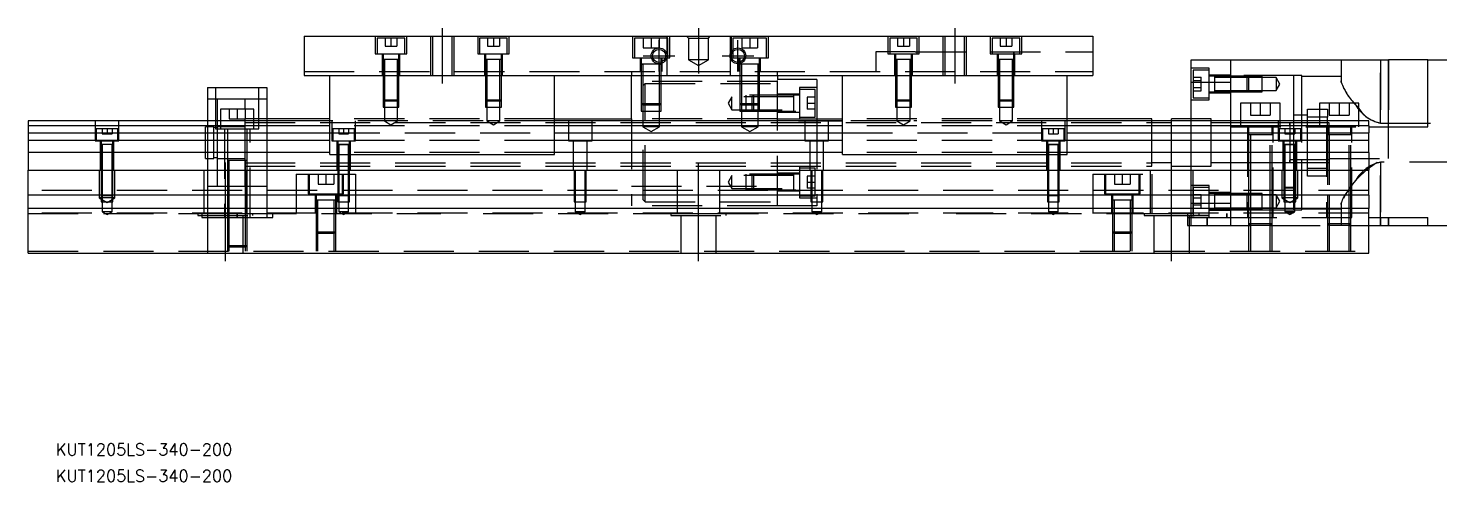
# Model space of a CAD drawing. Extents: x -10 to 547, y -279 to 102.
# Drawn here: x 0 to 358, y -279.3 to -164.3 of the extents above; entities that cross this region are included whole.
import ezdxf

# ---------------------------------------------------------------- set-up
doc = ezdxf.new("R2010")
doc.units = 0
doc.linetypes.add('CENTER', pattern=[50.8, 31.75, -6.35, 6.35, -6.35])
doc.linetypes.add('DASHED', pattern=[19.05, 12.7, -6.35])
doc.layers.get('0').update_dxf_attribs({"linetype": 'CONTINUOUS'})
doc.layers.add('CENTER', color=1, linetype='CENTER')
doc.styles.get("Standard").update_dxf_attribs({"font": 'txt.shx', "height": 3, "bigfont": 'bigfont.shx'})

# ---------------------------------------------------------------- blocks, each defined once
blk = doc.blocks.new('*U2')
at = {"color": 7, "linetype": 'CONTINUOUS'}
blk.add_text('KUT1205LS-340-200', height=3, dxfattribs=at).set_placement((7, -279.27))
blk = doc.blocks.new('*U3')
at = {"color": 7, "linetype": 'CONTINUOUS'}
blk.add_text('KUT1205LS-340-200', height=3, dxfattribs=at).set_placement((7, -272.58))

msp = doc.modelspace()

# ---------------------------------------------------------------- linework, layer by layer
at = {"color": 7, "linetype": 'CONTINUOUS'}
for p, q in [((70, -166.31), (70, -176.31)), ((70, -166.31), (270, -166.31)), ((270, -166.31), (270, -176.31)), ((185.5, -173.41), (180.5, -173.41)), ((295, -172.31), (305, -172.31)), ((295, -177.98), (295, -172.31)), ((305, -172.31), (345, -172.31)), ((305, -187.81), (305, -172.31)), ((345, -189.31), (345, -172.31)), ((355, -172.31), (345, -172.31)), ((355, -189.31), (355, -172.31)), ((355, -172.31), (373, -172.31)), ((70, -176.31), (270, -176.31)), ((76.5, -196.31), (76.5, -176.31)), ((133.5, -196.31), (133.5, -176.31)), ((153, -187.31), (153, -176.31)), ((190, -176.31), (190, -177.31)), ((200, -177.31), (190, -177.31)), ((200, -177.31), (200, -187.31)), ((206.5, -196.31), (206.5, -176.31)), ((263.5, -196.31), (263.5, -176.31)), ((295, -187.81), (295, -177.98)), ((295, -177.98), (305, -177.98)), ((45.5, -179.31), (45.5, -187.81)), ((45.5, -179.31), (60.5, -179.31)), ((60.5, -179.31), (60.5, -187.81)), ((317.5, -183.31), (307.5, -183.31)), ((307.5, -183.31), (307.5, -187.81)), ((317.5, -187.81), (317.5, -183.31)), ((337.5, -183.31), (327.5, -183.31)), ((327.5, -183.31), (327.5, -187.81)), ((337.5, -187.81), (337.5, -183.31)), ((0, -187.81), (0, -189.06)), ((76.5, -187.81), (0, -187.81)), ((76.5, -189.06), (0, -189.06)), ((0, -189.06), (0, -190.84)), ((76.5, -187.31), (60.5, -187.31)), ((133.5, -187.31), (153, -187.31)), ((206.5, -187.81), (133.5, -187.81)), ((206.5, -189.06), (133.5, -189.06)), ((190, -187.31), (206.5, -187.31)), ((285, -187.31), (263.5, -187.31)), ((340, -187.81), (263.5, -187.81)), ((340, -189.06), (263.5, -189.06)), ((285, -187.81), (285, -187.31)), ((290, -187.81), (290, -187.31)), ((295, -187.31), (290, -187.31)), ((321, -189.06), (320, -189.06)), ((324.5, -189.06), (321, -189.06)), ((327.5, -189.06), (324.5, -189.06)), ((329.5, -189.06), (327.5, -189.06)), ((330, -189.06), (329.5, -189.06)), ((340, -189.06), (340, -187.81)), ((340, -189.06), (340, -190.84)), ((340, -189.31), (355, -189.31)), ((0, -190.84), (76.5, -190.84)), ((0, -190.84), (0, -192.73)), ((0, -192.73), (0, -195.79)), ((76.5, -192.73), (0, -192.73)), ((133.5, -190.84), (206.5, -190.84)), ((206.5, -192.73), (133.5, -192.73)), ((263.5, -190.84), (340, -190.84)), ((340, -192.73), (263.5, -192.73)), ((340, -192.73), (340, -190.84)), ((340, -195.79), (340, -192.73)), ((0, -195.79), (0, -200.31)), ((76.5, -195.79), (0, -195.79)), ((76.5, -196.31), (133.5, -196.31)), ((206.5, -195.79), (133.5, -195.79)), ((206.5, -196.31), (263.5, -196.31)), ((340, -195.79), (263.5, -195.79)), ((340, -195.79), (340, -200.31)), ((0, -200.31), (340, -200.31)), ((0, -206.61), (0, -200.31)), ((340, -206.61), (340, -200.31)), ((340, -206.61), (0, -206.61)), ((0, -210.01), (0, -206.61)), ((340, -206.61), (340, -210.01)), ((0, -221.31), (0, -210.01)), ((340, -210.01), (0, -210.01)), ((340, -221.31), (340, -210.01)), ((340, -212.31), (355, -212.31)), ((340, -214.31), (345, -214.31)), ((345, -214.31), (345, -212.31)), ((345, -214.31), (355, -214.31)), ((355, -214.31), (355, -212.31)), ((355, -214.31), (373, -214.31)), ((0, -221.31), (340, -221.31))]:
    msp.add_line(p, q, dxfattribs=at)
at = {"color": 3, "linetype": 'DASHED'}
for p, q in [((88, -166.31), (88, -170.81)), ((95.5, -166.81), (88.5, -166.81)), ((88.5, -166.81), (88.5, -170.81)), ((90.5, -166.81), (90.5, -168.81)), ((92, -166.81), (92, -168.81)), ((93.5, -166.81), (93.5, -168.81)), ((95.5, -170.81), (95.5, -166.81)), ((96, -170.81), (96, -166.31)), ((102, -166.31), (102, -176.31)), ((102.5, -166.31), (102.5, -176.31)), ((107.5, -176.31), (107.5, -166.31)), ((108, -176.31), (108, -166.31)), ((114, -166.31), (114, -170.81)), ((121.5, -166.81), (114.5, -166.81)), ((114.5, -166.81), (114.5, -170.81)), ((116.5, -166.81), (116.5, -168.81)), ((118, -166.81), (118, -168.81)), ((119.5, -166.81), (119.5, -168.81)), ((121.5, -170.81), (121.5, -166.81)), ((122, -170.81), (122, -166.31)), ((153.25, -166.31), (153.25, -171.81)), ((162.25, -166.81), (153.75, -166.81)), ((153.75, -166.81), (153.75, -171.81)), ((156, -166.81), (156, -169.31)), ((158, -166.81), (158, -169.31)), ((160, -166.81), (160, -169.31)), ((162, -166.31), (162, -176.31)), ((162.25, -171.81), (162.25, -166.81)), ((162.75, -171.81), (162.75, -166.31)), ((167.5, -166.81), (167, -166.31)), ((167.5, -166.81), (167.5, -172.31)), ((167.5, -166.81), (172.5, -166.81)), ((172.5, -166.81), (173, -166.31)), ((172.5, -172.31), (172.5, -166.81)), ((178, -166.31), (178, -176.31)), ((178.25, -166.31), (178.25, -171.81)), ((187.25, -166.81), (178.75, -166.81)), ((178.75, -166.81), (178.75, -169.75)), ((181, -166.81), (181, -169.31)), ((183, -166.81), (183, -169.31)), ((185, -166.81), (185, -169.31)), ((187.25, -171.81), (187.25, -166.81)), ((187.75, -171.81), (187.75, -166.31)), ((218, -166.31), (218, -170.81)), ((225.5, -166.81), (218.5, -166.81)), ((218.5, -166.81), (218.5, -170.81)), ((220.5, -166.81), (220.5, -168.81)), ((222, -166.81), (222, -168.81)), ((223.5, -166.81), (223.5, -168.81)), ((225.5, -170.81), (225.5, -166.81)), ((226, -170.81), (226, -166.31)), ((232, -166.31), (232, -176.31)), ((232.5, -166.31), (232.5, -176.31)), ((237.5, -176.31), (237.5, -166.31)), ((238, -176.31), (238, -166.31)), ((244, -166.31), (244, -170.81)), ((251.5, -166.81), (244.5, -166.81)), ((244.5, -166.81), (244.5, -170.81)), ((246.5, -166.81), (246.5, -168.81)), ((248, -166.81), (248, -168.81)), ((249.5, -166.81), (249.5, -168.81)), ((251.5, -170.81), (251.5, -166.81)), ((252, -170.81), (252, -166.31)), ((88, -170.81), (96, -170.81)), ((89.75, -170.81), (89.75, -176.31)), ((90, -170.81), (90, -172.21)), ((90.5, -168.81), (92, -168.81)), ((92, -168.81), (93.5, -168.81)), ((94, -172.21), (94, -170.81)), ((94.25, -176.31), (94.25, -170.81)), ((114, -170.81), (122, -170.81)), ((115.75, -170.81), (115.75, -176.31)), ((116, -170.81), (116, -172.21)), ((116.5, -168.81), (118, -168.81)), ((118, -168.81), (119.5, -168.81)), ((120, -172.21), (120, -170.81)), ((120.25, -176.31), (120.25, -170.81)), ((153.25, -171.81), (162.75, -171.81)), ((155.25, -171.81), (155.25, -175.31)), ((155.5, -171.81), (155.5, -173.41)), ((156, -169.31), (158, -169.31)), ((158, -169.31), (160, -169.31)), ((160.5, -172.88), (160.5, -171.81)), ((160.75, -175.31), (160.75, -171.81)), ((178.25, -171.81), (187.75, -171.81)), ((178.75, -169.75), (178.75, -170.23)), ((178.75, -170.23), (178.75, -171.81)), ((180.25, -171.81), (180.25, -175.31)), ((180.5, -171.81), (180.5, -172.88)), ((181, -169.31), (183, -169.31)), ((183, -169.31), (185, -169.31)), ((185.5, -173.41), (185.5, -171.81)), ((185.75, -175.31), (185.75, -171.81)), ((225, -170.31), (215, -170.31)), ((215, -170.31), (215, -175.31)), ((218, -170.81), (226, -170.81)), ((219.75, -170.81), (219.75, -176.31)), ((220, -170.81), (220, -172.21)), ((220.5, -168.81), (222, -168.81)), ((222, -168.81), (223.5, -168.81)), ((224, -172.21), (224, -170.81)), ((224.25, -176.31), (224.25, -170.81)), ((225, -170.31), (270, -170.31)), ((244, -170.81), (252, -170.81)), ((245.75, -170.81), (245.75, -176.31)), ((246, -170.81), (246, -172.21)), ((246.5, -168.81), (248, -168.81)), ((248, -168.81), (249.5, -168.81)), ((250, -170.81), (250, -170.31)), ((250, -170.31), (250, -170.81)), ((250, -172.21), (250, -170.81)), ((250.25, -176.31), (250.25, -170.81)), ((70, -175.31), (270, -175.31)), ((94, -172.21), (90, -172.21)), ((94, -172.21), (90, -172.21)), ((90, -172.21), (90.22, -172.21)), ((90.22, -172.21), (90, -172.21)), ((90, -172.21), (90, -172.22)), ((90, -172.21), (90, -172.21)), ((90, -172.21), (90, -176.31)), ((93.78, -172.21), (90.22, -172.21)), ((90.35, -172.21), (90.35, -176.31)), ((93.65, -176.31), (93.65, -172.21)), ((93.78, -172.21), (94, -172.21)), ((94, -172.21), (93.78, -172.21)), ((94, -172.22), (94, -172.21)), ((94, -176.31), (94, -172.21)), ((94, -172.21), (94, -172.21)), ((120, -172.21), (116, -172.21)), ((120, -172.21), (116, -172.21)), ((120, -172.21), (116, -172.21)), ((116.22, -172.21), (116, -172.21)), ((116, -172.21), (116, -172.22)), ((116, -172.21), (116, -172.21)), ((116, -172.21), (116, -176.31)), ((119.78, -172.21), (116.22, -172.21)), ((116.35, -172.21), (116.35, -176.31)), ((119.65, -176.31), (119.65, -172.21)), ((120, -172.21), (119.78, -172.21)), ((120, -172.22), (120, -172.21)), ((120, -176.31), (120, -172.21)), ((120, -172.21), (120, -172.21)), ((153, -175.31), (153, -176.31)), ((160.5, -173.41), (155.5, -173.41)), ((160.5, -173.41), (155.5, -173.41)), ((155.5, -173.41), (155.76, -173.41)), ((155.76, -173.41), (155.5, -173.41)), ((155.5, -173.41), (155.5, -173.42)), ((155.5, -173.41), (155.5, -173.41)), ((155.5, -173.41), (155.5, -175.31)), ((155.5, -175.31), (155.5, -183.41)), ((155.5, -175.31), (155.5, -183.41)), ((160.01, -173.41), (155.76, -173.41)), ((155.9, -173.41), (155.9, -175.31)), ((155.9, -175.31), (155.9, -183.81)), ((160.24, -173.41), (160.01, -173.41)), ((160.1, -175.31), (160.1, -173.41)), ((160.1, -183.81), (160.1, -175.31)), ((160.24, -173.41), (160.5, -173.41)), ((160.5, -173.41), (160.24, -173.41)), ((160.5, -173.25), (160.5, -172.88)), ((160.5, -173.41), (160.5, -173.25)), ((160.5, -173.42), (160.5, -173.41)), ((160.5, -175.31), (160.5, -173.41)), ((160.5, -173.41), (160.5, -173.41)), ((160.5, -183.41), (160.5, -175.31)), ((160.5, -183.41), (160.5, -175.31)), ((172.5, -172.31), (167.5, -172.31)), ((167.5, -172.31), (170, -173.75)), ((170, -173.75), (172.5, -172.31)), ((180.5, -172.88), (180.5, -173.25)), ((180.5, -173.25), (180.5, -173.41)), ((180.76, -173.41), (180.5, -173.41)), ((180.5, -173.41), (180.5, -173.42)), ((180.5, -173.41), (180.5, -173.41)), ((180.5, -173.41), (180.5, -175.31)), ((180.5, -175.31), (180.5, -183.41)), ((180.5, -175.31), (180.5, -183.41)), ((185.24, -173.41), (180.76, -173.41)), ((180.9, -173.41), (180.9, -175.31)), ((180.9, -175.31), (180.9, -183.81)), ((185.1, -175.31), (185.1, -173.41)), ((185.1, -176.31), (185.1, -175.31)), ((185.5, -173.41), (185.24, -173.41)), ((185.5, -173.42), (185.5, -173.41)), ((185.5, -175.31), (185.5, -173.41)), ((185.5, -173.41), (185.5, -173.41)), ((185.5, -176.31), (185.5, -175.31)), ((185.5, -176.31), (185.5, -175.31)), ((190, -176.31), (190, -175.31)), ((224, -172.21), (220, -172.21)), ((224, -172.21), (220, -172.21)), ((220.22, -172.21), (220, -172.21)), ((220, -172.21), (220, -172.22)), ((220, -172.21), (220, -172.21)), ((220, -172.21), (220, -176.31)), ((223.78, -172.21), (220.22, -172.21)), ((220.35, -172.21), (220.35, -176.31)), ((223.65, -176.31), (223.65, -172.21)), ((224, -172.21), (223.78, -172.21)), ((224, -172.22), (224, -172.21)), ((224, -176.31), (224, -172.21)), ((224, -172.21), (224, -172.21)), ((250, -172.21), (246, -172.21)), ((250, -172.21), (246, -172.21)), ((250, -172.21), (246, -172.21)), ((250, -172.21), (246, -172.21)), ((246.22, -172.21), (246, -172.21)), ((246, -172.21), (246, -172.21)), ((246, -172.21), (246, -176.31)), ((246, -172.21), (246, -172.22)), ((249.78, -172.21), (246.22, -172.21)), ((246.35, -172.21), (246.35, -176.31)), ((249.65, -176.31), (249.65, -172.21)), ((250, -172.21), (249.78, -172.21)), ((250, -176.31), (250, -172.21)), ((250, -172.21), (250, -172.21)), ((250, -172.22), (250, -172.21)), ((299.5, -174.46), (295, -174.46)), ((295.5, -174.96), (295.5, -178.46)), ((299.5, -174.96), (295.5, -174.96)), ((299.5, -182.46), (299.5, -174.46)), ((333, -172.31), (333, -177.67)), ((343, -188.35), (343, -172.31)), ((343, -172.31), (343, -188.35)), ((345, -172.31), (345, -189.31)), ((90, -176.31), (90, -182.46)), ((90, -176.31), (90, -182.46)), ((90.35, -176.31), (90.35, -182.81)), ((93.65, -182.81), (93.65, -176.31)), ((94, -182.46), (94, -176.31)), ((94, -182.46), (94, -176.31)), ((116, -176.31), (116, -182.46)), ((116, -176.31), (116, -182.46)), ((116.35, -176.31), (116.35, -182.81)), ((119.65, -182.81), (119.65, -176.31)), ((120, -182.46), (120, -176.31)), ((120, -182.46), (120, -176.31)), ((190, -177.81), (153, -177.81)), ((156.5, -178.31), (156, -178.81)), ((156, -207.81), (156, -178.81)), ((156.5, -206.61), (156.5, -178.31)), ((156.5, -178.31), (190, -178.31)), ((185.1, -183.81), (185.1, -176.31)), ((185.5, -183.41), (185.5, -176.31)), ((185.5, -183.41), (185.5, -176.31)), ((190, -209.31), (190, -177.31)), ((220, -176.31), (220, -182.46)), ((220, -176.31), (220, -182.46)), ((220.35, -176.31), (220.35, -182.81)), ((223.65, -182.81), (223.65, -176.31)), ((224, -182.46), (224, -176.31)), ((224, -182.46), (224, -176.31)), ((246, -176.31), (246, -182.46)), ((246, -176.31), (246, -182.46)), ((246.35, -176.31), (246.35, -182.81)), ((249.65, -182.81), (249.65, -176.31)), ((250, -182.46), (250, -176.31)), ((250, -182.46), (250, -176.31)), ((295.5, -176.73), (297.5, -176.73)), ((295.5, -177.59), (297.5, -177.59)), ((295.5, -178.46), (295.5, -181.96)), ((297.5, -177.59), (297.5, -176.73)), ((297.5, -179.33), (297.5, -177.59)), ((305, -176.21), (299.5, -176.21)), ((300.9, -176.46), (299.5, -176.46)), ((300.9, -176.46), (300.9, -180.46)), ((305, -176.46), (300.9, -176.46)), ((305, -176.81), (300.9, -176.81)), ((321, -176.31), (305, -176.31)), ((309.15, -176.46), (305, -176.46)), ((309.15, -176.46), (305, -176.46)), ((309.5, -176.81), (305, -176.81)), ((309.15, -178.46), (309.15, -176.46)), ((313, -176.46), (309.15, -176.46)), ((309.5, -176.81), (309.15, -176.46)), ((309.15, -180.46), (309.15, -178.46)), ((309.5, -176.81), (309.5, -178.46)), ((313, -176.81), (309.5, -176.81)), ((309.5, -178.46), (309.5, -180.11)), ((313, -180.46), (313, -176.46)), ((316.5, -176.81), (313, -176.81)), ((316.5, -176.81), (316.5, -178.46)), ((317.45, -178.46), (316.5, -176.81)), ((316.5, -178.46), (316.5, -180.11)), ((316.5, -180.11), (317.45, -178.46)), ((321, -187.81), (321, -176.31)), ((323, -176.31), (321, -176.31)), ((323, -187.81), (323, -176.31)), ((333, -176.56), (323, -176.56)), ((333, -177.67), (333.04, -178.02)), ((333.03, -177.97), (333, -177.67)), ((48, -182.31), (45.5, -182.31)), ((47.5, -179.31), (47.5, -189.81)), ((48, -187.81), (48, -182.31)), ((55, -182.31), (48, -182.31)), ((55, -184.81), (55, -182.31)), ((60.5, -182.31), (55, -182.31)), ((58.5, -189.81), (58.5, -179.31)), ((90, -182.46), (94, -182.46)), ((90, -182.46), (90, -184.31)), ((90, -182.46), (90.35, -182.81)), ((93.65, -182.81), (94, -182.46)), ((94, -184.31), (94, -182.46)), ((116, -182.46), (120, -182.46)), ((116, -182.46), (116, -184.31)), ((116, -182.46), (116.35, -182.81)), ((119.65, -182.81), (120, -182.46)), ((120, -184.31), (120, -182.46)), ((178.5, -181.66), (177.55, -183.31)), ((178.5, -184.96), (178.5, -181.66)), ((194.2, -181.66), (178.5, -181.66)), ((182, -181.31), (182, -185.31)), ((195.6, -181.31), (182, -181.31)), ((183.95, -181.31), (183.6, -181.66)), ((183.6, -184.96), (183.6, -181.66)), ((183.95, -181.31), (183.95, -185.31)), ((195.6, -181.06), (190, -181.06)), ((194.2, -181.31), (194.19, -181.31)), ((194.2, -185.31), (194.2, -181.31)), ((194.2, -181.53), (194.2, -181.31)), ((194.21, -181.31), (194.2, -181.31)), ((194.2, -183.31), (194.2, -181.31)), ((194.2, -185.31), (194.2, -181.31)), ((194.2, -181.66), (194.2, -181.53)), ((194.2, -183.17), (194.2, -181.66)), ((195.6, -179.31), (195.6, -187.31)), ((200, -179.31), (195.6, -179.31)), ((196.65, -179.81), (195.6, -179.81)), ((197, -179.81), (196.65, -179.81)), ((199.6, -179.81), (197, -179.81)), ((197.6, -181.81), (197.6, -184.81)), ((199.6, -181.81), (197.6, -181.81)), ((199.6, -186.81), (199.6, -179.81)), ((220, -182.46), (224, -182.46)), ((220, -182.46), (220, -184.31)), ((220, -182.46), (220.35, -182.81)), ((223.65, -182.81), (224, -182.46)), ((224, -184.31), (224, -182.46)), ((246, -182.46), (250, -182.46)), ((246, -182.46), (246, -184.31)), ((246, -182.46), (246.35, -182.81)), ((249.65, -182.81), (250, -182.46)), ((250, -184.31), (250, -182.46)), ((295, -182.46), (299.5, -182.46)), ((295.5, -179.33), (297.5, -179.33)), ((295.5, -180.19), (297.5, -180.19)), ((295.5, -181.96), (299.5, -181.96)), ((297.5, -180.19), (297.5, -179.33)), ((299.5, -180.46), (300.9, -180.46)), ((299.5, -180.71), (305, -180.71)), ((300.89, -180.46), (300.9, -180.46)), ((300.9, -180.11), (305, -180.11)), ((300.9, -180.46), (305, -180.46)), ((300.9, -180.46), (300.9, -180.46)), ((305, -180.11), (309.5, -180.11)), ((305, -180.46), (309.15, -180.46)), ((305, -180.46), (309.15, -180.46)), ((309.15, -180.46), (309.5, -180.11)), ((309.15, -180.46), (313, -180.46)), ((309.5, -180.11), (313, -180.11)), ((313, -180.11), (316.5, -180.11)), ((57.25, -184.81), (48.75, -184.81)), ((48.75, -184.81), (48.75, -187.81)), ((51, -184.81), (51, -187.31)), ((53, -184.81), (53, -187.31)), ((55, -184.81), (55, -187.31)), ((57.25, -187.81), (57.25, -184.81)), ((90, -184.31), (94, -184.31)), ((93.65, -182.81), (90.35, -182.81)), ((90.35, -182.81), (90.35, -184.31)), ((90.35, -184.31), (90.35, -187.81)), ((93.65, -184.31), (93.65, -182.81)), ((93.65, -187.81), (93.65, -184.31)), ((116, -184.31), (120, -184.31)), ((119.65, -182.81), (116.35, -182.81)), ((116.35, -182.81), (116.35, -184.31)), ((116.35, -184.31), (116.35, -187.81)), ((119.65, -184.31), (119.65, -182.81)), ((119.65, -187.81), (119.65, -184.31)), ((155.5, -183.41), (160.5, -183.41)), ((155.5, -183.41), (155.5, -185.31)), ((155.5, -183.41), (155.9, -183.81)), ((155.5, -185.31), (160.5, -185.31)), ((160.1, -183.81), (155.9, -183.81)), ((155.9, -183.81), (155.9, -185.31)), ((155.9, -185.31), (155.9, -189.31)), ((160.1, -183.81), (160.5, -183.41)), ((160.1, -185.31), (160.1, -183.81)), ((160.1, -189.31), (160.1, -185.31)), ((160.5, -185.31), (160.5, -183.41)), ((177.55, -183.31), (178.5, -184.96)), ((178.5, -184.96), (194.2, -184.96)), ((180.5, -183.41), (185.5, -183.41)), ((180.5, -183.41), (180.5, -185.31)), ((180.5, -183.41), (180.9, -183.81)), ((180.5, -185.31), (185.5, -185.31)), ((185.1, -183.81), (180.9, -183.81)), ((180.9, -183.81), (180.9, -185.31)), ((180.9, -185.31), (180.9, -189.31)), ((182, -185.31), (195.6, -185.31)), ((183.6, -184.96), (183.95, -185.31)), ((185.1, -183.81), (185.5, -183.41)), ((185.1, -185.31), (185.1, -183.81)), ((185.1, -189.31), (185.1, -185.31)), ((185.5, -185.31), (185.5, -183.41)), ((190, -185.56), (195.6, -185.56)), ((194.2, -185.09), (194.2, -183.45)), ((197.6, -183.31), (199.6, -183.31)), ((199.6, -184.81), (197.6, -184.81)), ((220, -184.31), (224, -184.31)), ((223.65, -182.81), (220.35, -182.81)), ((220.35, -182.81), (220.35, -184.31)), ((220.35, -184.31), (220.35, -187.81)), ((223.65, -184.31), (223.65, -182.81)), ((223.65, -187.81), (223.65, -184.31)), ((246, -184.31), (250, -184.31)), ((249.65, -182.81), (246.35, -182.81)), ((246.35, -182.81), (246.35, -184.31)), ((246.35, -184.31), (246.35, -187.81)), ((249.65, -184.31), (249.65, -182.81)), ((249.65, -187.81), (249.65, -184.31)), ((310, -183.31), (310, -186.31)), ((312.5, -183.31), (312.5, -186.31)), ((315, -183.31), (315, -186.31)), ((324.5, -184.81), (327.5, -184.81)), ((324.5, -186.81), (324.5, -184.81)), ((327.5, -184.81), (329.5, -184.81)), ((329.5, -184.81), (329.5, -186.81)), ((330, -183.31), (330, -186.31)), ((332.5, -183.31), (332.5, -186.31)), ((335, -183.31), (335, -186.31)), ((336.31, -183.31), (337.5, -184.67)), ((17, -187.81), (17, -192.81)), ((23, -192.81), (23, -187.81)), ((45, -193.31), (45, -189.31)), ((45.5, -189.31), (45, -189.31)), ((45.5, -187.81), (45.5, -200.31)), ((47.1, -189.31), (45.5, -189.31)), ((47.1, -193.31), (47.1, -189.31)), ((48, -189.51), (47.1, -189.51)), ((48, -193.31), (48, -187.81)), ((48.75, -189.31), (48, -189.31)), ((48.75, -187.81), (48.75, -189.81)), ((55, -189.31), (48.75, -189.31)), ((51, -187.31), (53, -187.31)), ((53, -187.31), (55, -187.31)), ((55, -187.81), (55, -187.31)), ((57.25, -187.31), (55, -187.31)), ((55, -189.81), (55, -187.81)), ((55, -188.19), (285, -188.19)), ((60.5, -187.31), (57.25, -187.31)), ((57.25, -189.81), (57.25, -187.81)), ((60.5, -187.81), (60.5, -200.31)), ((133.5, -187.31), (76.5, -187.31)), ((115.35, -187.81), (76.5, -187.81)), ((133.5, -189.06), (76.5, -189.06)), ((77, -187.81), (77, -192.81)), ((83, -192.81), (83, -187.81)), ((93.65, -187.81), (90.35, -187.81)), ((90.35, -187.81), (92, -188.76)), ((92, -188.76), (93.65, -187.81)), ((119.65, -187.81), (116.35, -187.81)), ((116.35, -187.81), (118, -188.76)), ((118, -188.76), (119.65, -187.81)), ((133.5, -187.81), (118.65, -187.81)), ((137, -187.81), (137, -192.81)), ((143, -192.81), (143, -187.81)), ((190, -187.31), (153, -187.31)), ((153, -187.31), (153, -209.31)), ((160.1, -189.31), (155.9, -189.31)), ((155.9, -189.31), (158, -190.52)), ((158, -190.52), (160.1, -189.31)), ((185.1, -189.31), (180.9, -189.31)), ((180.9, -189.31), (183, -190.52)), ((183, -190.52), (185.1, -189.31)), ((195.35, -187.81), (206.5, -187.81)), ((195.6, -186.81), (199.6, -186.81)), ((195.6, -187.31), (200, -187.31)), ((197, -187.81), (197, -192.81)), ((200, -187.31), (200, -209.31)), ((221.35, -187.81), (200, -187.81)), ((203, -192.81), (203, -187.81)), ((263.5, -187.31), (206.5, -187.31)), ((263.5, -189.06), (206.5, -189.06)), ((223.65, -187.81), (220.35, -187.81)), ((220.35, -187.81), (222, -188.76)), ((222, -188.76), (223.65, -187.81)), ((263.5, -187.81), (224.65, -187.81)), ((249.65, -187.81), (246.35, -187.81)), ((246.35, -187.81), (248, -188.76)), ((248, -188.76), (249.65, -187.81)), ((257, -187.81), (257, -192.81)), ((263, -192.81), (263, -187.81)), ((285, -193.31), (285, -187.81)), ((290, -188.31), (285, -188.31)), ((290, -193.31), (290, -187.81)), ((300, -187.31), (295, -187.31)), ((295, -200.31), (295, -187.81)), ((300, -187.81), (300, -187.31)), ((300, -193.31), (300, -187.81)), ((305, -188.31), (300, -188.31)), ((305, -189.31), (305, -187.81)), ((307.5, -188.31), (305, -188.31)), ((305, -200.31), (305, -189.31)), ((305, -189.31), (340, -189.31)), ((307.5, -187.81), (307.5, -189.31)), ((317.5, -188.31), (307.5, -188.31)), ((309.25, -189.31), (309.25, -212.31)), ((309.5, -189.31), (309.5, -191.31)), ((310, -186.31), (312.5, -186.31)), ((312.5, -186.31), (315, -186.31)), ((315.5, -191.31), (315.5, -189.31)), ((315.75, -212.31), (315.75, -189.31)), ((317, -187.81), (317, -192.81)), ((317.5, -189.31), (317.5, -187.81)), ((320, -188.31), (317.5, -188.31)), ((320, -188.31), (320, -189.06)), ((320, -188.31), (320, -188.87)), ((320, -188.87), (320, -188.31)), ((320, -188.31), (320, -188.31)), ((321, -188.31), (320, -188.31)), ((320, -188.31), (320, -188.31)), ((320, -188.87), (320, -189.31)), ((320, -189.06), (320, -189.31)), ((320, -189.31), (320, -189.71)), ((324.5, -186.31), (321, -186.31)), ((321, -189.31), (321, -187.81)), ((324.5, -188.31), (321, -188.31)), ((321, -189.81), (321, -189.31)), ((323, -192.81), (323, -187.81)), ((327.5, -186.81), (324.5, -186.81)), ((324.5, -187.81), (324.5, -186.81)), ((324.5, -189.31), (324.5, -187.81)), ((327.5, -188.31), (324.5, -188.31)), ((324.5, -199.81), (324.5, -189.31)), ((329.5, -186.81), (327.5, -186.81)), ((327.5, -187.81), (327.5, -189.31)), ((329.5, -188.31), (327.5, -188.31)), ((329.25, -189.31), (329.25, -212.31)), ((329.5, -187.81), (329.5, -186.81)), ((329.5, -189.31), (329.5, -187.81)), ((330, -188.31), (329.5, -188.31)), ((329.5, -189.31), (329.5, -191.31)), ((330, -186.31), (332.5, -186.31)), ((330, -189.31), (330, -188.31)), ((330, -191.31), (330, -189.31)), ((332.5, -186.31), (335, -186.31)), ((335.5, -191.31), (335.5, -189.31)), ((335.75, -212.31), (335.75, -189.31)), ((337.5, -189.31), (337.5, -187.81)), ((343, -188.35), (363, -188.35)), ((345, -193.31), (345, -189.31)), ((17, -192.81), (23, -192.81)), ((22.75, -189.81), (17.25, -189.81)), ((17.25, -189.81), (17.25, -192.81)), ((18.25, -192.81), (18.25, -200.31)), ((18.5, -192.81), (18.5, -193.81)), ((18.75, -189.81), (18.75, -191.11)), ((18.75, -191.11), (20, -191.11)), ((20, -189.81), (20, -191.11)), ((20, -191.11), (21.25, -191.11)), ((21.25, -189.81), (21.25, -191.11)), ((21.5, -193.81), (21.5, -192.81)), ((21.75, -200.31), (21.75, -192.81)), ((22.75, -192.81), (22.75, -189.81)), ((45, -197.31), (45, -193.31)), ((47.1, -197.31), (47.1, -193.31)), ((47.5, -189.81), (58.5, -189.81)), ((48, -200.31), (48, -193.31)), ((49.75, -189.81), (49.75, -212.31)), ((50.5, -189.81), (50.5, -197.81)), ((55, -193.31), (55, -189.81)), ((55, -197.81), (55, -193.31)), ((55.5, -197.81), (55.5, -189.81)), ((56.25, -212.31), (56.25, -189.81)), ((76.5, -190.84), (133.5, -190.84)), ((133.5, -192.73), (76.5, -192.73)), ((77, -192.81), (83, -192.81)), ((82.75, -189.81), (77.25, -189.81)), ((77.25, -189.81), (77.25, -192.81)), ((78.25, -192.81), (78.25, -200.31)), ((78.5, -192.81), (78.5, -193.81)), ((78.75, -189.81), (78.75, -191.11)), ((78.75, -191.11), (80, -191.11)), ((80, -189.81), (80, -191.11)), ((80, -191.11), (81.25, -191.11)), ((81.25, -189.81), (81.25, -191.11)), ((81.5, -193.81), (81.5, -192.81)), ((81.75, -200.31), (81.75, -192.81)), ((82.75, -192.81), (82.75, -189.81)), ((137, -192.81), (143, -192.81)), ((138.25, -192.81), (138.25, -200.31)), ((141.75, -200.31), (141.75, -192.81)), ((197, -192.81), (203, -192.81)), ((198.25, -192.81), (198.25, -200.31)), ((201.75, -200.31), (201.75, -192.81)), ((206.5, -190.84), (263.5, -190.84)), ((263.5, -192.73), (206.5, -192.73)), ((257, -192.81), (263, -192.81)), ((262.75, -189.81), (257.25, -189.81)), ((257.25, -189.81), (257.25, -192.81)), ((258.25, -192.81), (258.25, -200.31)), ((258.5, -192.81), (258.5, -193.81)), ((258.75, -189.81), (258.75, -191.11)), ((258.75, -191.11), (260, -191.11)), ((260, -189.81), (260, -191.11)), ((260, -191.11), (261.25, -191.11)), ((261.25, -189.81), (261.25, -191.11)), ((261.5, -193.81), (261.5, -192.81)), ((261.75, -200.31), (261.75, -192.81)), ((262.75, -192.81), (262.75, -189.81)), ((285, -199.31), (285, -193.31)), ((290, -199.31), (290, -193.31)), ((300, -199.31), (300, -193.31)), ((309.85, -191.31), (309.5, -191.31)), ((309.5, -191.31), (309.5, -191.32)), ((309.5, -191.31), (309.5, -191.31)), ((309.5, -191.31), (309.5, -200.31)), ((315.15, -191.31), (309.85, -191.31)), ((310, -191.31), (310, -200.31)), ((315, -206.61), (315, -191.31)), ((315.5, -191.31), (315.15, -191.31)), ((315.5, -191.32), (315.5, -191.31)), ((315.5, -206.61), (315.5, -191.31)), ((315.5, -191.31), (315.5, -191.31)), ((317, -192.81), (323, -192.81)), ((322.75, -189.81), (317.25, -189.81)), ((317.25, -189.81), (317.25, -192.81)), ((318.25, -192.81), (318.25, -200.31)), ((318.5, -192.81), (318.5, -193.81)), ((318.75, -189.81), (318.75, -191.11)), ((318.75, -191.11), (320, -191.11)), ((320, -189.81), (320, -191.11)), ((320, -191.11), (321.25, -191.11)), ((320, -191.21), (320, -192.81)), ((320, -192.81), (320, -193.51)), ((321, -192.81), (321, -189.81)), ((321, -193.31), (321, -192.81)), ((321, -204.81), (321, -193.31)), ((321.25, -189.81), (321.25, -191.11)), ((321.5, -193.81), (321.5, -192.81)), ((321.75, -200.31), (321.75, -192.81)), ((322.75, -192.81), (322.75, -189.81)), ((323, -193.31), (323, -192.81)), ((323, -210.31), (323, -193.31)), ((329.85, -191.31), (329.5, -191.31)), ((329.5, -191.31), (329.5, -191.32)), ((329.5, -191.31), (329.5, -191.31)), ((329.5, -191.31), (329.5, -206.61)), ((335.15, -191.31), (329.85, -191.31)), ((330, -191.31), (330, -206.61)), ((335, -206.61), (335, -191.31)), ((335.5, -191.31), (335.15, -191.31)), ((335.5, -191.32), (335.5, -191.31)), ((335.5, -206.61), (335.5, -191.31)), ((335.5, -191.31), (335.5, -191.31)), ((345, -197.31), (345, -193.31)), ((20, -193.81), (18.5, -193.81)), ((20, -193.81), (18.5, -193.81)), ((18.62, -193.81), (18.5, -193.81)), ((18.62, -193.81), (18.5, -193.81)), ((18.5, -193.81), (18.5, -193.81)), ((18.5, -193.81), (18.5, -200.31)), ((18.5, -193.81), (18.5, -193.82)), ((20, -193.81), (18.62, -193.81)), ((20, -193.81), (18.62, -193.81)), ((18.75, -193.81), (18.75, -200.31)), ((21.5, -193.81), (20, -193.81)), ((21.5, -193.81), (20, -193.81)), ((21.38, -193.81), (20, -193.81)), ((21.38, -193.81), (20, -193.81)), ((21.25, -200.31), (21.25, -193.81)), ((21.5, -193.81), (21.38, -193.81)), ((21.5, -193.81), (21.38, -193.81)), ((21.5, -200.31), (21.5, -193.81)), ((21.5, -193.81), (21.5, -193.81)), ((21.5, -193.82), (21.5, -193.81)), ((133.5, -195.79), (76.5, -195.79)), ((81.5, -193.81), (78.5, -193.81)), ((80, -193.81), (78.5, -193.81)), ((81.5, -193.81), (78.5, -193.81)), ((80, -193.81), (78.5, -193.81)), ((78.5, -193.81), (78.62, -193.81)), ((78.62, -193.81), (78.5, -193.81)), ((78.5, -193.81), (78.62, -193.81)), ((78.62, -193.81), (78.5, -193.81)), ((78.5, -193.81), (78.5, -193.81)), ((78.5, -193.81), (78.5, -200.31)), ((78.5, -193.81), (78.5, -193.82)), ((78.62, -193.81), (81.38, -193.81)), ((80, -193.81), (78.62, -193.81)), ((78.62, -193.81), (81.38, -193.81)), ((80, -193.81), (78.62, -193.81)), ((78.75, -193.81), (78.75, -200.31)), ((81.5, -193.81), (80, -193.81)), ((81.5, -193.81), (80, -193.81)), ((81.38, -193.81), (80, -193.81)), ((81.38, -193.81), (80, -193.81)), ((81.25, -200.31), (81.25, -193.81)), ((81.38, -193.81), (81.5, -193.81)), ((81.5, -193.81), (81.38, -193.81)), ((81.38, -193.81), (81.5, -193.81)), ((81.5, -193.81), (81.38, -193.81)), ((81.5, -200.31), (81.5, -193.81)), ((81.5, -193.81), (81.5, -193.81)), ((81.5, -193.82), (81.5, -193.81)), ((263.5, -195.79), (206.5, -195.79)), ((260, -193.81), (258.5, -193.81)), ((261.5, -193.81), (258.5, -193.81)), ((260, -193.81), (258.5, -193.81)), ((258.62, -193.81), (258.5, -193.81)), ((258.5, -193.81), (258.62, -193.81)), ((258.62, -193.81), (258.5, -193.81)), ((258.5, -193.81), (258.5, -193.82)), ((258.5, -193.81), (258.5, -193.81)), ((258.5, -193.81), (258.5, -200.31)), ((260, -193.81), (258.62, -193.81)), ((258.62, -193.81), (261.38, -193.81)), ((260, -193.81), (258.62, -193.81)), ((258.75, -193.81), (258.75, -200.31)), ((261.5, -193.81), (260, -193.81)), ((261.5, -193.81), (260, -193.81)), ((261.38, -193.81), (260, -193.81)), ((261.38, -193.81), (260, -193.81)), ((261.25, -200.31), (261.25, -193.81)), ((261.5, -193.81), (261.38, -193.81)), ((261.38, -193.81), (261.5, -193.81)), ((261.5, -193.81), (261.38, -193.81)), ((261.5, -193.82), (261.5, -193.81)), ((261.5, -200.31), (261.5, -193.81)), ((261.5, -193.81), (261.5, -193.81)), ((318.5, -193.81), (318.62, -193.81)), ((318.62, -193.81), (318.5, -193.81)), ((318.5, -193.81), (318.5, -193.82)), ((318.5, -193.81), (318.5, -193.81)), ((318.5, -193.81), (318.5, -200.31)), ((318.62, -193.81), (321.38, -193.81)), ((320, -193.81), (318.62, -193.81)), ((318.75, -193.81), (318.75, -200.31)), ((320, -193.51), (320, -197.75)), ((321.38, -193.81), (320, -193.81)), ((321.25, -200.31), (321.25, -193.81)), ((321.38, -193.81), (321.5, -193.81)), ((321.5, -193.81), (321.38, -193.81)), ((321.5, -193.82), (321.5, -193.81)), ((321.5, -200.31), (321.5, -193.81)), ((321.5, -193.81), (321.5, -193.81)), ((18, -200.31), (18, -207.31)), ((18.5, -200.31), (18.5, -206.56)), ((18.5, -200.31), (18.5, -206.56)), ((18.75, -200.31), (18.75, -206.61)), ((21.25, -206.61), (21.25, -200.31)), ((21.5, -206.56), (21.5, -200.31)), ((21.5, -206.56), (21.5, -200.31)), ((22, -207.31), (22, -200.31)), ((44.64, -211.31), (44.64, -200.31)), ((45, -197.31), (45.5, -197.31)), ((45.5, -197.31), (47.1, -197.31)), ((45.5, -200.31), (45.5, -206.61)), ((47.1, -197.11), (48, -197.11)), ((48, -197.31), (50.5, -197.31)), ((48, -204.31), (48, -200.31)), ((50.5, -197.31), (55, -197.31)), ((55.5, -197.81), (50.5, -197.81)), ((55.5, -197.81), (50.5, -197.81)), ((55.5, -197.81), (50.5, -197.81)), ((50.5, -197.81), (50.76, -197.81)), ((50.76, -197.81), (50.5, -197.81)), ((50.5, -197.81), (50.5, -197.81)), ((50.5, -197.81), (50.5, -200.31)), ((50.5, -197.81), (50.5, -197.81)), ((50.5, -200.31), (50.5, -206.61)), ((55.24, -197.81), (50.76, -197.81)), ((50.9, -197.81), (50.9, -200.31)), ((50.9, -200.31), (50.9, -206.61)), ((55, -200.31), (55, -197.81)), ((55, -198.44), (285, -198.44)), ((55, -199.31), (285, -199.31)), ((55, -204.31), (55, -200.31)), ((55.1, -200.31), (55.1, -197.81)), ((55.1, -206.61), (55.1, -200.31)), ((55.24, -197.81), (55.5, -197.81)), ((55.5, -197.81), (55.24, -197.81)), ((55.36, -200.31), (55.36, -211.31)), ((55.5, -200.31), (55.5, -197.81)), ((55.5, -197.81), (55.5, -197.81)), ((55.5, -197.81), (55.5, -197.81)), ((55.5, -206.61), (55.5, -200.31)), ((60.5, -200.31), (60.5, -206.61)), ((78.5, -200.31), (78.5, -206.56)), ((78.5, -200.31), (78.5, -206.56)), ((78.75, -200.31), (78.75, -206.61)), ((81.25, -206.61), (81.25, -200.31)), ((81.5, -206.56), (81.5, -200.31)), ((81.5, -206.56), (81.5, -200.31)), ((138.5, -200.31), (138.5, -206.61)), ((138.75, -200.31), (138.75, -208.31)), ((141.25, -208.31), (141.25, -200.31)), ((141.5, -206.61), (141.5, -200.31)), ((164.64, -211.31), (164.64, -200.31)), ((175.36, -200.31), (175.36, -211.31)), ((195.6, -199.31), (195.6, -207.31)), ((195.6, -199.31), (200, -199.31)), ((199.6, -199.81), (195.6, -199.81)), ((198.5, -200.31), (198.5, -206.61)), ((198.75, -200.31), (198.75, -208.31)), ((199.6, -206.61), (199.6, -199.81)), ((201.25, -208.31), (201.25, -200.31)), ((201.5, -206.61), (201.5, -200.31)), ((258.5, -200.31), (258.5, -206.56)), ((258.5, -200.31), (258.5, -206.56)), ((258.75, -200.31), (258.75, -206.61)), ((261.25, -206.61), (261.25, -200.31)), ((261.5, -206.56), (261.5, -200.31)), ((261.5, -206.56), (261.5, -200.31)), ((284.64, -211.31), (284.64, -200.31)), ((285, -198.31), (290, -198.31)), ((290, -199.31), (295, -199.31)), ((295, -199.31), (300, -199.31)), ((295, -206.61), (295, -200.31)), ((295.36, -200.31), (295.36, -211.31)), ((300, -198.31), (305, -198.31)), ((305, -198.31), (309.5, -198.31)), ((305, -206.61), (305, -200.31)), ((309.5, -198.31), (310, -198.31)), ((309.5, -200.31), (309.5, -206.61)), ((310, -198.31), (320, -198.31)), ((310, -200.31), (310, -206.61)), ((318, -200.31), (318, -207.31)), ((318.5, -200.31), (318.5, -204.56)), ((318.5, -200.31), (318.5, -204.56)), ((318.75, -200.31), (318.75, -204.81)), ((320, -197.56), (330, -197.56)), ((320, -198.31), (320, -197.75)), ((320, -197.75), (320, -198.31)), ((320, -198.31), (329.5, -198.31)), ((320, -198.31), (329.5, -198.31)), ((321.25, -204.81), (321.25, -200.31)), ((321.5, -204.56), (321.5, -200.31)), ((321.5, -204.56), (321.5, -200.31)), ((322, -207.31), (322, -200.31)), ((324.5, -199.81), (329.5, -199.81)), ((324.5, -201.81), (324.5, -199.81)), ((329.5, -198.31), (330, -198.31)), ((330, -197.31), (345, -197.31)), ((342.17, -198.38), (342.44, -198.32)), ((342.44, -198.32), (342.72, -198.28)), ((342.72, -198.28), (343, -198.27)), ((363, -198.27), (343, -198.27)), ((343, -214.31), (343, -198.27)), ((343, -198.27), (343, -212.31)), ((68, -201.31), (78.5, -201.31)), ((68, -201.31), (68, -206.61)), ((71, -201.31), (71, -206.31)), ((71.25, -201.31), (71.25, -206.31)), ((73.5, -201.31), (73.5, -203.81)), ((73.5, -203.81), (75.5, -203.81)), ((75.5, -201.31), (75.5, -203.81)), ((75.5, -203.81), (77.5, -203.81)), ((77.5, -201.31), (77.5, -203.81)), ((78.5, -201.31), (78.75, -201.31)), ((78.75, -201.31), (81.25, -201.31)), ((79.75, -206.31), (79.75, -201.31)), ((80, -206.31), (80, -201.31)), ((81.25, -201.31), (81.5, -201.31)), ((81.5, -201.31), (83, -201.31)), ((83, -201.31), (83, -206.61)), ((178.5, -201.66), (177.55, -203.31)), ((177.55, -203.31), (178.5, -204.96)), ((178.5, -204.96), (178.5, -201.66)), ((194.2, -201.66), (178.5, -201.66)), ((182, -201.31), (182, -205.31)), ((195.6, -201.31), (182, -201.31)), ((183.95, -201.31), (183.6, -201.66)), ((183.6, -204.96), (183.6, -201.66)), ((183.95, -201.31), (183.95, -205.31)), ((195.6, -201.06), (190, -201.06)), ((194.2, -201.31), (194.19, -201.31)), ((194.2, -205.31), (194.2, -201.31)), ((194.2, -201.53), (194.2, -201.31)), ((194.21, -201.31), (194.2, -201.31)), ((194.2, -203.31), (194.2, -201.31)), ((194.2, -205.31), (194.2, -201.31)), ((194.2, -201.66), (194.2, -201.53)), ((194.2, -203.17), (194.2, -201.66)), ((194.2, -205.09), (194.2, -203.45)), ((197.6, -201.81), (197.6, -204.81)), ((199.6, -201.81), (197.6, -201.81)), ((197.6, -203.31), (199.6, -203.31)), ((270, -201.31), (270, -206.61)), ((270, -201.31), (285, -201.31)), ((273, -201.31), (273, -206.31)), ((273.25, -201.31), (273.25, -206.31)), ((275.5, -201.31), (275.5, -203.81)), ((275.5, -203.81), (277.5, -203.81)), ((277.5, -201.31), (277.5, -203.81)), ((277.5, -203.81), (279.5, -203.81)), ((279.5, -201.31), (279.5, -203.81)), ((281.75, -206.31), (281.75, -201.31)), ((282, -206.31), (282, -201.31)), ((285, -201.31), (285, -206.61)), ((329.5, -201.81), (324.5, -201.81)), ((340, -205.46), (0, -205.46)), ((22, -207.31), (18, -207.31)), ((18, -207.31), (20, -208.46)), ((18.5, -206.56), (21.5, -206.56)), ((18.5, -206.56), (18.5, -206.61)), ((18.5, -206.56), (18.55, -206.61)), ((18.5, -206.61), (18.5, -208.31)), ((18.55, -206.61), (18.75, -206.81)), ((18.75, -206.61), (18.75, -206.81)), ((21.25, -206.81), (18.75, -206.81)), ((18.75, -206.81), (18.75, -208.31)), ((20, -208.46), (22, -207.31)), ((21.25, -206.81), (21.25, -206.61)), ((21.25, -206.81), (21.45, -206.61)), ((21.25, -208.31), (21.25, -206.81)), ((21.45, -206.61), (21.5, -206.56)), ((21.5, -206.61), (21.5, -206.56)), ((21.5, -208.31), (21.5, -206.61)), ((45.5, -204.31), (48, -204.31)), ((45.5, -206.61), (45.5, -210.01)), ((48, -204.31), (50.5, -204.31)), ((50.5, -204.31), (50.9, -204.31)), ((50.5, -206.61), (50.5, -210.01)), ((50.9, -204.31), (55, -204.31)), ((50.9, -206.61), (50.9, -210.01)), ((55, -204.31), (60.5, -204.31)), ((55.1, -210.01), (55.1, -206.61)), ((55.5, -210.01), (55.5, -206.61)), ((60.5, -206.61), (60.5, -210.01)), ((68, -206.61), (68, -210.01)), ((71, -206.31), (80, -206.31)), ((72.75, -206.31), (72.75, -211.31)), ((73, -206.31), (73, -206.61)), ((73, -206.61), (73, -207.91)), ((78, -206.61), (78, -206.31)), ((78, -207.91), (78, -206.61)), ((78.25, -211.31), (78.25, -206.31)), ((78.5, -206.56), (81.5, -206.56)), ((78.5, -206.56), (78.5, -206.61)), ((78.5, -206.56), (78.55, -206.61)), ((78.5, -206.61), (78.5, -208.31)), ((78.55, -206.61), (78.75, -206.81)), ((78.75, -206.61), (78.75, -206.81)), ((81.25, -206.81), (78.75, -206.81)), ((78.75, -206.81), (78.75, -208.31)), ((81.25, -206.81), (81.25, -206.61)), ((81.25, -206.81), (81.45, -206.61)), ((81.25, -208.31), (81.25, -206.81)), ((81.45, -206.61), (81.5, -206.56)), ((81.5, -206.61), (81.5, -206.56)), ((81.5, -208.31), (81.5, -206.61)), ((83, -206.61), (83, -210.01)), ((138.5, -206.61), (138.5, -208.31)), ((141.5, -208.31), (141.5, -206.61)), ((153, -204.31), (190, -204.31)), ((156.5, -208.31), (156.5, -206.61)), ((178.5, -204.96), (194.2, -204.96)), ((182, -205.31), (195.6, -205.31)), ((183.6, -204.96), (183.95, -205.31)), ((190, -205.56), (195.6, -205.56)), ((195.6, -206.81), (198.5, -206.81)), ((195.6, -207.31), (200, -207.31)), ((199.6, -204.81), (197.6, -204.81)), ((198.5, -206.61), (198.5, -208.31)), ((198.5, -206.81), (199.6, -206.81)), ((199.6, -206.81), (199.6, -206.61)), ((201.5, -208.31), (201.5, -206.61)), ((258.5, -206.56), (261.5, -206.56)), ((258.5, -206.56), (258.5, -206.61)), ((258.5, -206.56), (258.55, -206.61)), ((258.5, -206.61), (258.5, -208.31)), ((258.55, -206.61), (258.75, -206.81)), ((258.75, -206.61), (258.75, -206.81)), ((261.25, -206.81), (258.75, -206.81)), ((258.75, -206.81), (258.75, -208.31)), ((261.25, -206.81), (261.25, -206.61)), ((261.25, -206.81), (261.45, -206.61)), ((261.25, -208.31), (261.25, -206.81)), ((261.45, -206.61), (261.5, -206.56)), ((261.5, -206.61), (261.5, -206.56)), ((261.5, -208.31), (261.5, -206.61)), ((270, -206.61), (270, -210.01)), ((273, -206.31), (282, -206.31)), ((274.75, -206.31), (274.75, -211.31)), ((275, -206.31), (275, -206.61)), ((275, -206.61), (275, -207.91)), ((280, -206.61), (280, -206.31)), ((280, -207.91), (280, -206.61)), ((280.25, -211.31), (280.25, -206.31)), ((285, -206.61), (285, -210.01)), ((299.5, -204.16), (295, -204.16)), ((295, -208.64), (295, -206.61)), ((295.5, -204.66), (295.5, -206.61)), ((299.5, -204.66), (295.5, -204.66)), ((295.5, -206.43), (297.5, -206.43)), ((295.5, -206.61), (295.5, -208.16)), ((295.5, -207.29), (297.5, -207.29)), ((297.5, -207.29), (297.5, -206.43)), ((297.5, -209.03), (297.5, -207.29)), ((299.5, -212.16), (299.5, -204.16)), ((305, -205.91), (299.5, -205.91)), ((300.9, -206.16), (299.5, -206.16)), ((300.9, -206.16), (300.89, -206.16)), ((300.9, -206.16), (300.9, -206.51)), ((300.9, -206.16), (300.9, -206.38)), ((300.9, -206.16), (300.9, -206.16)), ((305, -206.16), (300.9, -206.16)), ((300.9, -206.38), (300.9, -206.61)), ((300.9, -206.51), (300.9, -206.61)), ((305, -206.51), (300.9, -206.51)), ((300.9, -206.61), (300.9, -208.16)), ((309.15, -206.16), (305, -206.16)), ((309.15, -206.16), (305, -206.16)), ((309.5, -206.51), (305, -206.51)), ((305, -210.01), (305, -206.61)), ((309.15, -206.61), (309.15, -206.16)), ((309.5, -206.16), (309.15, -206.16)), ((309.5, -206.51), (309.15, -206.16)), ((309.15, -208.16), (309.15, -206.61)), ((310, -206.16), (309.5, -206.16)), ((313, -206.51), (309.5, -206.51)), ((309.5, -206.61), (309.5, -210.01)), ((313, -206.16), (310, -206.16)), ((310, -206.61), (310, -210.01)), ((313, -206.61), (313, -206.16)), ((316.5, -206.51), (313, -206.51)), ((313, -210.01), (313, -206.61)), ((315, -210.01), (315, -206.61)), ((315.5, -210.01), (315.5, -206.61)), ((316.5, -206.51), (316.5, -208.16)), ((317.45, -208.16), (316.5, -206.51)), ((322, -207.31), (318, -207.31)), ((318, -207.31), (320, -208.46)), ((318.5, -204.56), (321.5, -204.56)), ((318.5, -204.56), (318.5, -206.61)), ((318.5, -204.56), (318.75, -204.81)), ((318.5, -206.61), (318.5, -208.31)), ((321.25, -204.81), (318.75, -204.81)), ((318.75, -204.81), (318.75, -208.31)), ((320, -208.46), (322, -207.31)), ((321, -206.61), (321, -204.81)), ((321, -208.31), (321, -206.61)), ((321.25, -204.81), (321.5, -204.56)), ((321.25, -208.31), (321.25, -204.81)), ((321.5, -206.61), (321.5, -204.56)), ((321.5, -208.31), (321.5, -206.61)), ((329.5, -206.61), (329.5, -210.01)), ((330, -206.61), (330, -210.01)), ((335, -205), (333.92, -206.61)), ((335.5, -204.33), (335, -205)), ((335, -210.01), (335, -206.61)), ((335.5, -210.01), (335.5, -206.61)), ((340, -211.16), (0, -211.16)), ((18.5, -208.31), (21.5, -208.31)), ((18.75, -208.31), (18.75, -210.81)), ((21.25, -210.81), (18.75, -210.81)), ((18.75, -210.81), (20, -211.53)), ((20, -211.53), (21.25, -210.81)), ((21.25, -210.81), (21.25, -208.31)), ((45.5, -210.01), (45.5, -211.31)), ((50.5, -210.01), (50.5, -211.31)), ((50.9, -210.01), (50.9, -211.31)), ((55.1, -211.31), (55.1, -210.01)), ((55.5, -211.31), (55.5, -210.01)), ((60.5, -210.01), (60.5, -212.31)), ((68, -210.01), (68, -211.31)), ((78, -207.91), (73, -207.91)), ((73.26, -207.91), (73, -207.91)), ((73, -207.91), (73, -207.92)), ((73, -207.91), (73, -207.91)), ((73, -207.91), (73, -210.01)), ((73, -210.01), (73, -211.31)), ((77.74, -207.91), (73.26, -207.91)), ((73.4, -207.91), (73.4, -210.01)), ((73.4, -210.01), (73.4, -211.31)), ((77.6, -210.01), (77.6, -207.91)), ((77.6, -211.31), (77.6, -210.01)), ((78, -207.91), (77.74, -207.91)), ((78, -207.92), (78, -207.91)), ((78, -210.01), (78, -207.91)), ((78, -207.91), (78, -207.91)), ((78, -211.31), (78, -210.01)), ((78.5, -208.31), (81.5, -208.31)), ((78.75, -208.31), (78.75, -210.81)), ((81.25, -210.81), (78.75, -210.81)), ((78.75, -210.81), (80, -211.53)), ((80, -211.53), (81.25, -210.81)), ((81.25, -210.81), (81.25, -208.31)), ((83, -210.01), (83, -211.31)), ((138.5, -208.31), (141.5, -208.31)), ((138.75, -208.31), (138.75, -210.81)), ((141.25, -210.81), (138.75, -210.81)), ((138.75, -210.81), (140, -211.53)), ((140, -211.53), (141.25, -210.81)), ((141.25, -210.81), (141.25, -208.31)), ((190, -209.31), (153, -209.31)), ((156, -207.81), (156.5, -208.31)), ((156.5, -208.31), (190, -208.31)), ((200, -209.31), (190, -209.31)), ((198.5, -208.31), (201.5, -208.31)), ((198.75, -208.31), (198.75, -210.81)), ((201.25, -210.81), (198.75, -210.81)), ((198.75, -210.81), (200, -211.53)), ((200, -211.53), (201.25, -210.81)), ((201.25, -210.81), (201.25, -208.31)), ((258.5, -208.31), (261.5, -208.31)), ((258.75, -208.31), (258.75, -210.81)), ((261.25, -210.81), (258.75, -210.81)), ((258.75, -210.81), (260, -211.53)), ((260, -211.53), (261.25, -210.81)), ((261.25, -210.81), (261.25, -208.31)), ((270, -210.01), (270, -211.31)), ((280, -207.91), (275, -207.91)), ((280, -207.91), (275, -207.91)), ((275.26, -207.91), (275, -207.91)), ((275, -207.91), (275, -207.92)), ((275, -207.91), (275, -207.91)), ((275, -207.91), (275, -210.01)), ((275, -210.01), (275, -211.31)), ((279.74, -207.91), (275.26, -207.91)), ((275.4, -207.91), (275.4, -210.01)), ((275.4, -210.01), (275.4, -211.31)), ((279.6, -210.01), (279.6, -207.91)), ((279.6, -211.31), (279.6, -210.01)), ((280, -207.91), (279.74, -207.91)), ((280, -207.92), (280, -207.91)), ((280, -210.01), (280, -207.91)), ((280, -207.91), (280, -207.91)), ((280, -211.31), (280, -210.01)), ((285, -210.01), (285, -211.31)), ((295, -208.64), (305, -208.64)), ((295, -210.01), (295, -208.64)), ((295, -211.31), (295, -210.01)), ((295.5, -208.16), (295.5, -210.01)), ((295.5, -209.03), (297.5, -209.03)), ((295.5, -209.89), (297.5, -209.89)), ((295.5, -210.01), (295.5, -211.31)), ((297.5, -209.89), (297.5, -209.03)), ((299.5, -210.16), (300.9, -210.16)), ((299.5, -210.41), (305, -210.41)), ((300.89, -210.16), (305, -210.16)), ((300.9, -208.03), (300.9, -208.29)), ((300.9, -208.16), (300.9, -209.94)), ((300.9, -209.81), (305, -209.81)), ((300.9, -210.16), (300.9, -209.94)), ((300.9, -209.94), (300.9, -210.01)), ((300.9, -210.16), (300.9, -209.94)), ((300.9, -209.94), (300.9, -210.01)), ((300.9, -210.01), (300.9, -210.16)), ((300.9, -210.01), (300.9, -210.16)), ((305, -209.81), (309.5, -209.81)), ((305, -212.31), (305, -210.01)), ((305, -210.16), (309.15, -210.16)), ((305, -210.16), (309.15, -210.16)), ((305, -210.31), (309.5, -210.31)), ((309.15, -210.01), (309.15, -208.16)), ((309.15, -210.16), (309.15, -210.01)), ((309.15, -210.16), (309.3, -210.01)), ((309.15, -210.16), (309.5, -210.16)), ((309.3, -210.01), (309.5, -209.81)), ((309.5, -209.81), (313, -209.81)), ((309.5, -210.01), (309.5, -212.31)), ((309.5, -210.16), (310, -210.16)), ((309.5, -210.31), (310, -210.31)), ((310, -210.01), (310, -212.31)), ((310, -210.16), (313, -210.16)), ((310, -210.31), (315, -210.31)), ((313, -209.81), (316.5, -209.81)), ((313, -210.16), (313, -210.01)), ((315, -212.31), (315, -210.01)), ((315, -210.31), (315.5, -210.31)), ((315.5, -212.31), (315.5, -210.01)), ((315.5, -210.31), (321, -210.31)), ((316.5, -208.16), (316.5, -209.81)), ((316.5, -209.81), (317.45, -208.16)), ((318.5, -208.31), (321.5, -208.31)), ((318.75, -208.31), (318.75, -210.81)), ((321.25, -210.81), (318.75, -210.81)), ((318.75, -210.81), (320, -211.53)), ((320, -211.53), (321.25, -210.81)), ((321, -210.01), (321, -208.31)), ((321, -210.31), (321, -210.01)), ((321, -210.31), (323, -210.31)), ((321.25, -210.81), (321.25, -208.31)), ((323, -210.06), (333, -210.06)), ((329.5, -210.01), (329.5, -212.31)), ((330, -210.01), (330, -212.31)), ((333, -208.95), (333.04, -208.6)), ((333.03, -208.65), (333, -208.95)), ((333, -208.95), (333, -214.31)), ((335, -212.31), (335, -210.01)), ((335.5, -212.31), (335.5, -210.01)), ((0, -211.31), (44.64, -211.31)), ((43, -211.31), (43, -211.81)), ((43, -211.81), (57, -211.81)), ((44, -211.31), (44, -212.31)), ((44, -212.31), (53, -212.31)), ((44.64, -211.31), (55.36, -211.31)), ((45.5, -211.31), (45.5, -211.81)), ((45.5, -211.81), (45.5, -221.31)), ((50.5, -211.31), (50.5, -212.31)), ((50.5, -212.31), (50.5, -219.41)), ((50.5, -212.31), (50.5, -219.41)), ((50.9, -211.31), (50.9, -212.31)), ((50.9, -212.31), (50.9, -219.81)), ((53, -211.31), (53, -212.31)), ((53, -212.31), (53, -211.31)), ((53, -212.31), (62, -212.31)), ((54.5, -221.31), (54.5, -211.81)), ((55.1, -212.31), (55.1, -211.31)), ((55.1, -219.81), (55.1, -212.31)), ((55.36, -211.31), (104.64, -211.31)), ((55.5, -212.31), (55.5, -211.31)), ((55.5, -219.41), (55.5, -212.31)), ((55.5, -219.41), (55.5, -212.31)), ((57, -211.81), (57, -211.31)), ((62, -212.31), (62, -211.31)), ((73, -211.31), (73, -215.91)), ((73, -211.31), (73, -215.91)), ((73.4, -211.31), (73.4, -216.31)), ((77.6, -216.31), (77.6, -211.31)), ((78, -215.91), (78, -211.31)), ((78, -215.91), (78, -211.31)), ((115.36, -211.31), (224.64, -211.31)), ((163, -211.31), (163, -211.81)), ((163, -211.81), (177, -211.81)), ((164.64, -211.31), (175.36, -211.31)), ((165.5, -211.81), (165.5, -221.31)), ((174.5, -221.31), (174.5, -211.81)), ((177, -211.81), (177, -211.31)), ((235.36, -211.31), (284.64, -211.31)), ((275, -211.31), (275, -215.91)), ((275, -211.31), (275, -215.91)), ((275.4, -211.31), (275.4, -216.31)), ((279.6, -216.31), (279.6, -211.31)), ((280, -215.91), (280, -211.31)), ((280, -215.91), (280, -211.31)), ((283, -211.31), (283, -211.81)), ((283, -211.81), (297, -211.81)), ((284.64, -211.31), (295.36, -211.31)), ((285.5, -211.81), (285.5, -221.31)), ((294, -211.31), (294, -212.31)), ((294, -212.31), (304, -212.31)), ((294, -212.31), (294, -214.31)), ((294, -214.31), (299, -214.31)), ((294.5, -221.31), (294.5, -211.81)), ((295, -214.31), (295, -211.31)), ((295, -212.16), (299.5, -212.16)), ((295.5, -211.31), (295.5, -211.66)), ((295.5, -211.66), (299.5, -211.66)), ((297, -211.81), (297, -211.31)), ((299, -214.31), (299, -212.31)), ((299, -212.31), (299, -214.31)), ((299, -214.31), (310, -214.31)), ((304, -212.31), (304, -211.31)), ((304, -211.31), (304, -212.31)), ((304, -212.31), (340, -212.31)), ((305, -214.31), (305, -212.31)), ((309.5, -212.31), (309.5, -213.81)), ((309.5, -212.31), (309.5, -213.81)), ((309.5, -213.81), (315.5, -213.81)), ((309.5, -213.81), (309.5, -220.81)), ((309.5, -213.81), (310, -214.31)), ((310, -212.31), (310, -214.31)), ((315, -214.31), (310, -214.31)), ((310, -214.31), (310, -220.81)), ((315, -214.31), (315, -212.31)), ((315, -214.31), (315.5, -213.81)), ((315, -214.31), (330, -214.31)), ((315, -220.81), (315, -214.31)), ((315.5, -213.81), (315.5, -212.31)), ((315.5, -213.81), (315.5, -212.31)), ((315.5, -220.81), (315.5, -213.81)), ((329.5, -212.31), (329.5, -213.81)), ((329.5, -212.31), (329.5, -213.81)), ((329.5, -213.81), (335.5, -213.81)), ((329.5, -213.81), (329.5, -220.81)), ((329.5, -213.81), (330, -214.31)), ((330, -212.31), (330, -214.31)), ((335, -214.31), (330, -214.31)), ((330, -214.31), (330, -220.81)), ((335, -214.31), (335, -212.31)), ((335, -214.31), (335.5, -213.81)), ((335, -214.31), (340, -214.31)), ((335, -220.81), (335, -214.31)), ((335.5, -213.81), (335.5, -212.31)), ((335.5, -213.81), (335.5, -212.31)), ((335.5, -220.81), (335.5, -213.81)), ((343, -212.31), (343, -214.31)), ((345, -212.31), (345, -214.31)), ((73, -215.91), (78, -215.91)), ((73, -215.91), (73, -220.81)), ((73, -215.91), (73.4, -216.31)), ((77.6, -216.31), (73.4, -216.31)), ((73.4, -216.31), (73.4, -220.81)), ((77.6, -216.31), (78, -215.91)), ((77.6, -220.81), (77.6, -216.31)), ((78, -220.81), (78, -215.91)), ((275, -215.91), (280, -215.91)), ((275, -215.91), (275, -220.81)), ((275, -215.91), (275.4, -216.31)), ((279.6, -216.31), (275.4, -216.31)), ((275.4, -216.31), (275.4, -220.81)), ((279.6, -216.31), (280, -215.91)), ((279.6, -220.81), (279.6, -216.31)), ((280, -220.81), (280, -215.91)), ((0, -220.81), (340, -220.81)), ((50.5, -219.41), (55.5, -219.41)), ((50.5, -219.41), (50.5, -220.81)), ((50.5, -219.41), (50.9, -219.81)), ((55.1, -219.81), (50.9, -219.81)), ((50.9, -219.81), (50.9, -220.81)), ((55.1, -219.81), (55.5, -219.41)), ((55.1, -220.81), (55.1, -219.81)), ((55.5, -220.81), (55.5, -219.41))]:
    msp.add_line(p, q, dxfattribs=at)
at = {"color": 3, "linetype": 'CONTINUOUS'}
for centre in [(160, -171.31), (180, -171.31)]:
    msp.add_circle(centre, 2, dxfattribs=at)
at = {"color": 7, "linetype": 'CONTINUOUS'}
for centre in [(160, -171.31), (180, -171.31)]:
    msp.add_circle(centre, 1.65, dxfattribs=at)
at = {"color": 3, "linetype": 'DASHED'}
for centre, radius, start, end in [((348.48, -172.24), 16.48, 200.3477, 224.4549), ((346.9, -173.08), 14.72, 199.6087, 224.008), ((345.02, -178.97), 9.6, 210.1165, 257.853), ((344.62, -179.98), 8.53, 213.3614, 259.0494), ((353.23, -217.45), 22.05, 120.114, 156.3235), ((345.02, -207.65), 9.6, 102.147, 149.8835), ((365.41, -227.4), 37.77, 139.436, 142.3641), ((339.74, -210.36), 6.92, 147.1765, 165.6352)]:
    msp.add_arc(centre, radius, start, end, dxfattribs=at)
at = {"layer": 'CENTER', "color": 1, "linetype": 'CENTER'}
for p, q in [((105, -164.31), (105, -178.31)), ((170, -164.31), (170, -175.75)), ((235, -164.31), (235, -178.31)), ((160, -175.31), (160, -167.31)), ((180, -175.31), (180, -167.31)), ((156, -171.31), (164, -171.31)), ((176, -171.31), (184, -171.31)), ((50, -223.31), (50, -198.31)), ((170, -223.31), (170, -198.31)), ((290, -223.31), (290, -198.31))]:
    msp.add_line(p, q, dxfattribs=at)

# ---------------------------------------------------------------- block references
at = {"color": 7, "linetype": 'CONTINUOUS'}
for name in ['*U3', '*U2']:
    msp.add_blockref(name, (0, 0), dxfattribs=at)

doc.saveas('drawing.dxf')
